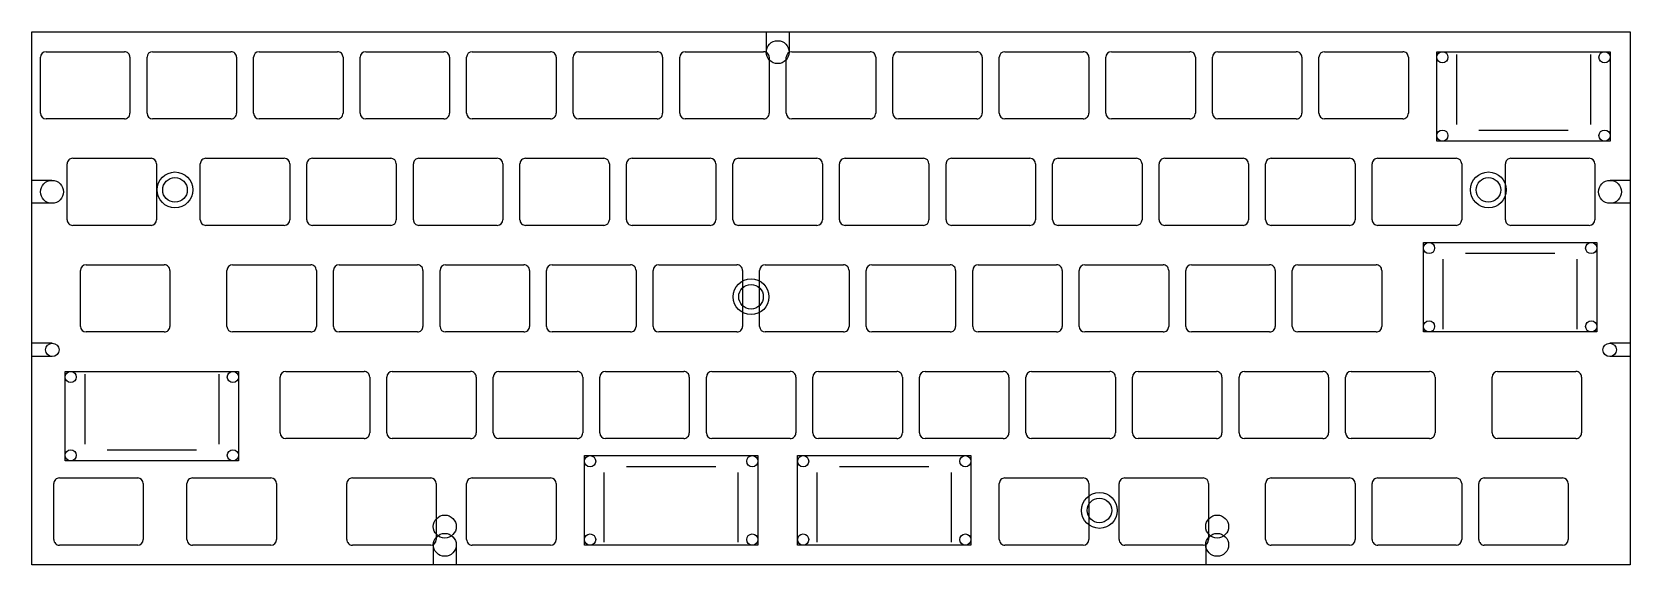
# Model space of a CAD drawing. Extents: x -10 to 276, y -86 to 10.
import ezdxf

# ---------------------------------------------------------------- set-up
doc = ezdxf.new("R2010")
doc.units = 0
doc.layers.add('BLACK', color=7, linetype='CONTINUOUS')

msp = doc.modelspace()

# ---------------------------------------------------------------- linework, layer by layer
at = {"layer": 'BLACK', "linetype": 'CONTINUOUS'}
for p, q in [((-9.525, 9.525), (276.225, 9.525)), ((-9.525, -85.725), (-9.525, 9.525)), ((121.774896, 9.491262), (121.774896, 5.919528)), ((125.874896, 9.491262), (125.874896, 5.919528)), ((276.225, 9.525), (276.225, -85.725)), ((-7, 6), (7, 6)), ((12.05, 6), (26.05, 6)), ((31.1, 6), (45.1, 6)), ((50.15, 6), (64.15, 6)), ((69.2, 6), (83.2, 6)), ((88.25, 6), (102.25, 6)), ((107.3, 6), (121.3, 6)), ((126.35, 6), (140.35, 6)), ((145.4, 6), (159.4, 6)), ((164.45, 6), (178.45, 6)), ((183.5, 6), (197.5, 6)), ((202.55, 6), (216.55, 6)), ((221.6, 6), (235.6, 6)), ((241.675, 6), (272.675, 6)), ((241.675, -10), (241.675, 6)), ((272.675, 6), (272.675, -10)), ((-8, -5), (-8, 5)), ((8, 5), (8, -5)), ((11.05, -5), (11.05, 5)), ((27.05, 5), (27.05, -5)), ((30.1, -5), (30.1, 5)), ((46.1, 5), (46.1, -5)), ((49.15, -5), (49.15, 5)), ((65.15, 5), (65.15, -5)), ((68.2, -5), (68.2, 5)), ((84.2, 5), (84.2, -5)), ((87.25, -5), (87.25, 5)), ((103.25, 5), (103.25, -5)), ((106.3, -5), (106.3, 5)), ((122.3, 5), (122.3, -5)), ((125.35, -5), (125.35, 5)), ((141.35, 5), (141.35, -5)), ((144.4, -5), (144.4, 5)), ((160.4, 5), (160.4, -5)), ((163.45, -5), (163.45, 5)), ((179.45, 5), (179.45, -5)), ((182.5, -5), (182.5, 5)), ((198.5, 5), (198.5, -5)), ((201.55, -5), (201.55, 5)), ((217.55, 5), (217.55, -5)), ((220.6, -5), (220.6, 5)), ((236.6, 5), (236.6, -5)), ((245.175, 5.499999), (245.175, -7.000001)), ((269.175, 5.5), (269.175, -7)), ((7, -6), (-7, -6)), ((26.05, -6), (12.05, -6)), ((45.1, -6), (31.1, -6)), ((64.15, -6), (50.15, -6)), ((83.2, -6), (69.2, -6)), ((102.25, -6), (88.25, -6)), ((121.3, -6), (107.3, -6)), ((140.35, -6), (126.35, -6)), ((159.4, -6), (145.4, -6)), ((178.45, -6), (164.45, -6)), ((197.5, -6), (183.5, -6)), ((216.55, -6), (202.55, -6)), ((235.6, -6), (221.6, -6)), ((249.175, -8), (265.175, -8)), ((272.675, -10), (241.675, -10)), ((-3.2375, -24.05), (-3.2375, -14.05)), ((-2.2375, -13.05), (11.7625, -13.05)), ((12.7625, -14.05), (12.7625, -24.05)), ((20.575, -24.05), (20.575, -14.05)), ((21.575, -13.05), (35.575, -13.05)), ((36.575, -14.05), (36.575, -24.05)), ((39.625, -24.05), (39.625, -14.05)), ((40.625, -13.05), (54.625, -13.05)), ((55.625, -14.05), (55.625, -24.05)), ((58.675, -24.05), (58.675, -14.05)), ((59.675, -13.05), (73.675, -13.05)), ((74.675, -14.05), (74.675, -24.05)), ((77.725, -24.05), (77.725, -14.05)), ((78.725, -13.05), (92.725, -13.05)), ((93.725, -14.05), (93.725, -24.05)), ((96.775, -24.05), (96.775, -14.05)), ((97.775, -13.05), (111.775, -13.05)), ((112.775, -14.05), (112.775, -24.05)), ((115.825, -24.05), (115.825, -14.05)), ((116.825, -13.05), (130.825, -13.05)), ((131.825, -14.05), (131.825, -24.05)), ((134.875, -24.05), (134.875, -14.05)), ((135.875, -13.05), (149.875, -13.05)), ((150.875, -14.05), (150.875, -24.05)), ((153.925, -24.05), (153.925, -14.05)), ((154.925, -13.05), (168.925, -13.05)), ((169.925, -14.05), (169.925, -24.05)), ((172.975, -24.05), (172.975, -14.05)), ((173.975, -13.05), (187.975, -13.05)), ((188.975, -14.05), (188.975, -24.05)), ((192.025, -24.05), (192.025, -14.05)), ((193.025, -13.05), (207.025, -13.05)), ((208.025, -14.05), (208.025, -24.05)), ((211.075, -24.05), (211.075, -14.05)), ((212.075, -13.05), (226.075, -13.05)), ((227.075, -14.05), (227.075, -24.05)), ((230.125, -24.05), (230.125, -14.05)), ((231.125, -13.05), (245.125, -13.05)), ((246.125, -14.05), (246.125, -24.05)), ((253.9375, -24.05), (253.9375, -14.05)), ((254.9375, -13.05), (268.9375, -13.05)), ((269.9375, -14.05), (269.9375, -24.05)), ((-5.95312, -17.000016), (-9.524544, -17.000016)), ((276.224768, -17.000016), (272.652896, -17.000016)), ((-5.95312, -21.100016), (-9.524544, -21.100016)), ((276.224768, -21.100016), (272.652896, -21.100016)), ((11.7625, -25.05), (-2.2375, -25.05)), ((35.575, -25.05), (21.575, -25.05)), ((54.625, -25.05), (40.625, -25.05)), ((73.675, -25.05), (59.675, -25.05)), ((92.725, -25.05), (78.725, -25.05)), ((111.775, -25.05), (97.775, -25.05)), ((130.825, -25.05), (116.825, -25.05)), ((149.875, -25.05), (135.875, -25.05)), ((168.925, -25.05), (154.925, -25.05)), ((187.975, -25.05), (173.975, -25.05)), ((207.025, -25.05), (193.025, -25.05)), ((226.075, -25.05), (212.075, -25.05)), ((245.125, -25.05), (231.125, -25.05)), ((268.9375, -25.05), (254.9375, -25.05)), ((239.29375, -44.1), (239.29375, -28.1)), ((239.29375, -28.1), (270.29375, -28.1)), ((270.29375, -28.1), (270.29375, -44.1)), ((242.79375, -43.6), (242.79375, -31.1)), ((262.79375, -30.1), (246.79375, -30.1)), ((266.79375, -43.599999), (266.79375, -31.099999)), ((-0.85625, -43.100032), (-0.85625, -33.100032)), ((0.14375, -32.100032), (14.14375, -32.100032)), ((15.14375, -33.100032), (15.14375, -43.100032)), ((25.3375, -43.100032), (25.3375, -33.100032)), ((26.3375, -32.100032), (40.3375, -32.100032)), ((41.3375, -33.100032), (41.3375, -43.100032)), ((44.3875, -43.1), (44.3875, -33.1)), ((45.3875, -32.1), (59.3875, -32.1)), ((60.3875, -33.1), (60.3875, -43.1)), ((63.4375, -43.1), (63.4375, -33.1)), ((64.4375, -32.1), (78.4375, -32.1)), ((79.4375, -33.1), (79.4375, -43.1)), ((82.4875, -43.1), (82.4875, -33.1)), ((83.4875, -32.1), (97.4875, -32.1)), ((98.4875, -33.1), (98.4875, -43.1)), ((101.5375, -43.1), (101.5375, -33.1)), ((102.5375, -32.1), (116.5375, -32.1)), ((117.5375, -33.1), (117.5375, -43.1)), ((120.5875, -43.1), (120.5875, -33.1)), ((121.5875, -32.1), (135.5875, -32.1)), ((136.5875, -33.1), (136.5875, -43.1)), ((139.6375, -43.1), (139.6375, -33.1)), ((140.6375, -32.1), (154.6375, -32.1)), ((155.6375, -33.1), (155.6375, -43.1)), ((158.6875, -43.1), (158.6875, -33.1)), ((159.6875, -32.1), (173.6875, -32.1)), ((174.6875, -33.1), (174.6875, -43.1)), ((177.7375, -43.1), (177.7375, -33.1)), ((178.7375, -32.1), (192.7375, -32.1)), ((193.7375, -33.1), (193.7375, -43.1)), ((196.7875, -43.1), (196.7875, -33.1)), ((197.7875, -32.1), (211.7875, -32.1)), ((212.7875, -33.1), (212.7875, -43.1)), ((215.8375, -43.1), (215.8375, -33.1)), ((216.8375, -32.1), (230.8375, -32.1)), ((231.8375, -33.1), (231.8375, -43.1)), ((14.14375, -44.100032), (0.14375, -44.100032)), ((40.3375, -44.100032), (26.3375, -44.100032)), ((59.3875, -44.1), (45.3875, -44.1)), ((78.4375, -44.1), (64.4375, -44.1)), ((97.4875, -44.1), (83.4875, -44.1)), ((116.5375, -44.1), (102.5375, -44.1)), ((135.5875, -44.1), (121.5875, -44.1)), ((154.6375, -44.1), (140.6375, -44.1)), ((173.6875, -44.1), (159.6875, -44.1)), ((192.7375, -44.1), (178.7375, -44.1)), ((211.7875, -44.1), (197.7875, -44.1)), ((230.8375, -44.1), (216.8375, -44.1)), ((270.29375, -44.1), (239.29375, -44.1)), ((-5.8886, -46.10245), (-9.524992, -46.10245)), ((-5.8886, -48.50245), (-9.524992, -48.50245)), ((276.230092, -46.10245), (272.5937, -46.10245)), ((276.230092, -48.50245), (272.5937, -48.50245)), ((-3.59375, -51.15), (27.40625, -51.15)), ((-3.59375, -67.15), (-3.59375, -51.15)), ((27.40625, -51.15), (27.40625, -67.15)), ((35.8625, -51.150048), (49.8625, -51.150048)), ((54.9125, -51.150048), (68.9125, -51.150048)), ((73.9625, -51.15), (87.9625, -51.15)), ((93.0125, -51.150048), (107.0125, -51.150048)), ((112.0625, -51.15), (126.0625, -51.15)), ((131.1125, -51.15), (145.1125, -51.15)), ((150.1625, -51.150048), (164.1625, -51.150048)), ((169.2125, -51.15), (183.2125, -51.15)), ((188.2625, -51.15), (202.2625, -51.15)), ((207.3125, -51.15), (221.3125, -51.15)), ((226.362696, -51.150048), (240.362696, -51.150048)), ((252.55625, -51.15), (266.55625, -51.15)), ((-0.09375, -51.650001), (-0.09375, -64.150001)), ((23.90625, -51.65), (23.90625, -64.15)), ((34.8625, -62.150048), (34.8625, -52.150048)), ((50.8625, -52.150048), (50.8625, -62.150048)), ((53.9125, -62.150048), (53.9125, -52.150048)), ((69.9125, -52.150048), (69.9125, -62.150048)), ((72.9625, -62.15), (72.9625, -52.15)), ((88.9625, -52.15), (88.9625, -62.15)), ((92.0125, -62.150048), (92.0125, -52.150048)), ((108.0125, -52.150048), (108.0125, -62.150048)), ((111.0625, -62.15), (111.0625, -52.15)), ((127.0625, -52.15), (127.0625, -62.15)), ((130.1125, -62.15), (130.1125, -52.15)), ((146.1125, -52.15), (146.1125, -62.15)), ((149.1625, -62.150048), (149.1625, -52.150048)), ((165.1625, -52.150048), (165.1625, -62.150048)), ((168.2125, -62.15), (168.2125, -52.15)), ((184.2125, -52.15), (184.2125, -62.15)), ((187.2625, -62.15), (187.2625, -52.15)), ((203.2625, -52.15), (203.2625, -62.15)), ((206.3125, -62.15), (206.3125, -52.15)), ((222.3125, -52.15), (222.3125, -62.15)), ((225.362696, -62.150048), (225.362696, -52.150048)), ((241.362696, -52.150048), (241.362696, -62.150048)), ((251.55625, -62.15), (251.55625, -52.15)), ((267.55625, -52.15), (267.55625, -62.15)), ((3.90625, -65.15), (19.90625, -65.15)), ((49.8625, -63.150048), (35.8625, -63.150048)), ((68.9125, -63.150048), (54.9125, -63.150048)), ((87.9625, -63.15), (73.9625, -63.15)), ((107.0125, -63.150048), (93.0125, -63.150048)), ((126.0625, -63.15), (112.0625, -63.15)), ((145.1125, -63.15), (131.1125, -63.15)), ((164.1625, -63.150048), (150.1625, -63.150048)), ((183.2125, -63.15), (169.2125, -63.15)), ((202.2625, -63.15), (188.2625, -63.15)), ((221.3125, -63.15), (207.3125, -63.15)), ((240.362696, -63.150048), (226.362696, -63.150048)), ((266.55625, -63.15), (252.55625, -63.15)), ((27.40625, -67.15), (-3.59375, -67.15)), ((89.275, -82.2), (89.275, -66.2)), ((89.275, -66.2), (120.275, -66.2)), ((112.775, -68.2), (96.775, -68.2)), ((120.275, -66.2), (120.275, -82.2)), ((127.375, -82.2), (127.375, -66.2)), ((127.375, -66.2), (158.375, -66.2)), ((150.875, -68.2), (134.875, -68.2)), ((158.375, -66.2), (158.375, -82.2)), ((-5.61875, -81.2), (-5.61875, -71.2)), ((-4.61875, -70.2), (9.38125, -70.2)), ((10.38125, -71.2), (10.38125, -81.2)), ((18.19375, -81.2), (18.19375, -71.2)), ((19.19375, -70.2), (33.19375, -70.2)), ((34.19375, -71.2), (34.19375, -81.2)), ((46.76875, -81.2), (46.76875, -71.2)), ((47.76875, -70.2), (61.76875, -70.2)), ((62.76875, -71.2), (62.76875, -81.2)), ((68.2, -81.2), (68.2, -71.2)), ((69.2, -70.2), (83.2, -70.2)), ((84.2, -71.2), (84.2, -81.2)), ((92.775, -81.7), (92.775, -69.2)), ((116.775, -81.699999), (116.775, -69.199999)), ((130.875, -81.7), (130.875, -69.2)), ((154.875, -81.699999), (154.875, -69.199999)), ((163.45, -81.2), (163.45, -71.2)), ((164.45, -70.2), (178.45, -70.2)), ((179.45, -71.2), (179.45, -81.2)), ((184.88125, -81.2), (184.88125, -71.2)), ((185.88125, -70.2), (199.88125, -70.2)), ((200.88125, -71.2), (200.88125, -81.2)), ((211.075184, -81.200064), (211.075184, -71.200064)), ((212.075184, -70.200064), (226.075184, -70.200064)), ((227.075184, -71.200064), (227.075184, -81.200064)), ((230.1252, -81.200064), (230.1252, -71.200064)), ((231.1252, -70.200064), (245.1252, -70.200064)), ((246.1252, -71.200064), (246.1252, -81.200064)), ((249.175216, -81.2), (249.175216, -71.2)), ((250.175216, -70.2), (264.175216, -70.2)), ((265.175216, -71.2), (265.175216, -81.2)), ((9.38125, -82.2), (-4.61875, -82.2)), ((33.19375, -82.2), (19.19375, -82.2)), ((61.76875, -82.2), (47.76875, -82.2)), ((62.243696, -82.153194), (62.243696, -85.758381)), ((66.343696, -82.153194), (66.343696, -85.724928)), ((83.2, -82.2), (69.2, -82.2)), ((120.275, -82.2), (89.275, -82.2)), ((158.375, -82.2), (127.375, -82.2)), ((178.45, -82.2), (164.45, -82.2)), ((199.88125, -82.2), (185.88125, -82.2)), ((200.35642, -82.153194), (200.35642, -85.724928)), ((226.075184, -82.200064), (212.075184, -82.200064)), ((245.1252, -82.200064), (231.1252, -82.200064)), ((264.175216, -82.2), (250.175216, -82.2)), ((276.225, -85.725), (-9.525, -85.725))]:
    msp.add_line(p, q, dxfattribs=at)
at = {"layer": 'BLACK'}
for centre, radius in [((123.824896, 5.919528), 2.05), ((242.675, 5), 1), ((271.675, 5), 1), ((242.675, -9), 1), ((271.675, -9), 1), ((-5.95312, -19.050016), 2.05), ((16.0518, -18.70205), 3.2), ((16.0518, -18.70205), 2.2), ((250.9024, -18.70205), 3.2), ((250.9024, -18.70205), 2.2), ((272.652896, -19.050016), 2.05), ((240.29375, -29.1), 1), ((269.29375, -29.1), 1), ((119.0525, -37.80125), 3.2), ((119.0525, -37.80125), 2.2), ((240.29375, -43.1), 1), ((269.29375, -43.1), 1), ((-5.8886, -47.30245), 1.2), ((272.5937, -47.30245), 1.2), ((-2.59375, -52.15), 1), ((26.40625, -52.15), 1), ((-2.59375, -66.15), 1), ((26.40625, -66.15), 1), ((90.275, -67.2), 1), ((119.275, -67.2), 1), ((128.375, -67.2), 1), ((157.375, -67.2), 1), ((181.3519, -76.00195), 3.2), ((181.3519, -76.00195), 2.2), ((64.293696, -78.87884), 2.05), ((202.40608, -78.87884), 2.05), ((64.293696, -82.153194), 2.05), ((90.275, -81.2), 1), ((119.275, -81.2), 1), ((128.375, -81.2), 1), ((157.375, -81.2), 1), ((202.40642, -82.153194), 2.05)]:
    msp.add_circle(centre, radius, dxfattribs=at)
for centre, radius, start, end in [((-7, 5), 1, 90, 180), ((7.000001, 5.000001), 0.999999, -0.0000573, 90.0000573), ((12.05, 5), 1, 90, 180), ((26.050001, 5.000001), 0.999999, -0.0000573, 90.0000573), ((31.1, 5), 1, 90, 180), ((45.100001, 5.000001), 0.999999, -0.0000573, 90.0000573), ((50.15, 5), 1, 90, 180), ((64.150001, 5.000001), 0.999999, -0.0000573, 90.0000573), ((69.2, 5), 1, 90, 180), ((83.200001, 5.000001), 0.999999, -0.0000573, 90.0000573), ((88.25, 5), 1, 90, 180), ((102.250001, 5.000001), 0.999999, -0.0000573, 90.0000573), ((107.3, 5), 1, 90, 180), ((121.300001, 5.000001), 0.999999, -0.0000573, 90.0000573), ((126.35, 5), 1, 90, 180), ((140.350001, 5.000001), 0.999999, -0.0000573, 90.0000573), ((145.4, 5), 1, 90, 180), ((159.400001, 5.000001), 0.999999, -0.0000573, 90.0000573), ((164.45, 5), 1, 90, 180), ((178.450001, 5.000001), 0.999999, -0.0000573, 90.0000573), ((183.5, 5), 1, 90, 180), ((197.500001, 5.000001), 0.999999, -0.0000573, 90.0000573), ((202.55, 5), 1, 90, 180), ((216.550001, 5.000001), 0.999999, -0.0000573, 90.0000573), ((221.6, 5), 1, 90, 180), ((235.600001, 5.000001), 0.999999, -0.0000573, 90.0000573), ((-7, -5), 1, -180, -90), ((7.000001, -5.000001), 0.999999, -90.0000573, 0.0000573), ((12.05, -5), 1, -180, -90), ((26.050001, -5.000001), 0.999999, -90.0000573, 0.0000573), ((31.1, -5), 1, -180, -90), ((45.100001, -5.000001), 0.999999, -90.0000573, 0.0000573), ((50.15, -5), 1, -180, -90), ((64.150001, -5.000001), 0.999999, -90.0000573, 0.0000573), ((69.2, -5), 1, -180, -90), ((83.200001, -5.000001), 0.999999, -90.0000573, 0.0000573), ((88.25, -5), 1, -180, -90), ((102.250001, -5.000001), 0.999999, -90.0000573, 0.0000573), ((107.3, -5), 1, -180, -90), ((121.300001, -5.000001), 0.999999, -90.0000573, 0.0000573), ((126.35, -5), 1, -180, -90), ((140.350001, -5.000001), 0.999999, -90.0000573, 0.0000573), ((145.4, -5), 1, -180, -90), ((159.400001, -5.000001), 0.999999, -90.0000573, 0.0000573), ((164.45, -5), 1, -180, -90), ((178.450001, -5.000001), 0.999999, -90.0000573, 0.0000573), ((183.5, -5), 1, -180, -90), ((197.500001, -5.000001), 0.999999, -90.0000573, 0.0000573), ((202.55, -5), 1, -180, -90), ((216.550001, -5.000001), 0.999999, -90.0000573, 0.0000573), ((221.6, -5), 1, -180, -90), ((235.600001, -5.000001), 0.999999, -90.0000573, 0.0000573), ((-2.237501, -14.049999), 0.999999, -270.0000573, -179.9999427), ((11.7625, -14.05), 1, 0, 90), ((21.574999, -14.049999), 0.999999, -270.0000573, -179.9999427), ((35.575, -14.05), 1, 0, 90), ((40.624999, -14.049999), 0.999999, -270.0000573, -179.9999427), ((54.625, -14.05), 1, 0, 90), ((59.674999, -14.049999), 0.999999, -270.0000573, -179.9999427), ((73.675, -14.05), 1, 0, 90), ((78.724999, -14.049999), 0.999999, -270.0000573, -179.9999427), ((92.725, -14.05), 1, 0, 90), ((97.774999, -14.049999), 0.999999, -270.0000573, -179.9999427), ((111.775, -14.05), 1, 0, 90), ((116.824999, -14.049999), 0.999999, -270.0000573, -179.9999427), ((130.825, -14.05), 1, 0, 90), ((135.874999, -14.049999), 0.999999, -270.0000573, -179.9999427), ((149.875, -14.05), 1, 0, 90), ((154.924999, -14.049999), 0.999999, -270.0000573, -179.9999427), ((168.925, -14.05), 1, 0, 90), ((173.974999, -14.049999), 0.999999, -270.0000573, -179.9999427), ((187.975, -14.05), 1, 0, 90), ((193.024999, -14.049999), 0.999999, -270.0000573, -179.9999427), ((207.025, -14.05), 1, 0, 90), ((212.074999, -14.049999), 0.999999, -270.0000573, -179.9999427), ((226.075, -14.05), 1, 0, 90), ((231.124999, -14.049999), 0.999999, -270.0000573, -179.9999427), ((245.125, -14.05), 1, 0, 90), ((254.937499, -14.049999), 0.999999, -270.0000573, -179.9999427), ((268.9375, -14.05), 1, 0, 90), ((-2.237501, -24.050001), 0.999999, -180.0000573, -89.9999427), ((11.7625, -24.05), 1, -90, 0), ((21.574999, -24.050001), 0.999999, -180.0000573, -89.9999427), ((35.575, -24.05), 1, -90, 0), ((40.624999, -24.050001), 0.999999, -180.0000573, -89.9999427), ((54.625, -24.05), 1, -90, 0), ((59.674999, -24.050001), 0.999999, -180.0000573, -89.9999427), ((73.675, -24.05), 1, -90, 0), ((78.724999, -24.050001), 0.999999, -180.0000573, -89.9999427), ((92.725, -24.05), 1, -90, 0), ((97.774999, -24.050001), 0.999999, -180.0000573, -89.9999427), ((111.775, -24.05), 1, -90, 0), ((116.824999, -24.050001), 0.999999, -180.0000573, -89.9999427), ((130.825, -24.05), 1, -90, 0), ((135.874999, -24.050001), 0.999999, -180.0000573, -89.9999427), ((149.875, -24.05), 1, -90, 0), ((154.924999, -24.050001), 0.999999, -180.0000573, -89.9999427), ((168.925, -24.05), 1, -90, 0), ((173.974999, -24.050001), 0.999999, -180.0000573, -89.9999427), ((187.975, -24.05), 1, -90, 0), ((193.024999, -24.050001), 0.999999, -180.0000573, -89.9999427), ((207.025, -24.05), 1, -90, 0), ((212.074999, -24.050001), 0.999999, -180.0000573, -89.9999427), ((226.075, -24.05), 1, -90, 0), ((231.124999, -24.050001), 0.999999, -180.0000573, -89.9999427), ((245.125, -24.05), 1, -90, 0), ((254.937499, -24.050001), 0.999999, -180.0000573, -89.9999427), ((268.9375, -24.05), 1, -90, 0), ((0.14375, -33.100032), 1, 90, 180), ((14.143751, -33.100031), 0.999999, -0.0000573, 90.0000573), ((26.3375, -33.100032), 1, 90, 180), ((40.337501, -33.100031), 0.999999, -0.0000573, 90.0000573), ((45.3875, -33.1), 1, 90, 180), ((59.387501, -33.099999), 0.999999, -0.0000573, 90.0000573), ((64.4375, -33.1), 1, 90, 180), ((78.437501, -33.099999), 0.999999, -0.0000573, 90.0000573), ((83.4875, -33.1), 1, 90, 180), ((97.487501, -33.099999), 0.999999, -0.0000573, 90.0000573), ((102.5375, -33.1), 1, 90, 180), ((116.537501, -33.099999), 0.999999, -0.0000573, 90.0000573), ((121.5875, -33.1), 1, 90, 180), ((135.587501, -33.099999), 0.999999, -0.0000573, 90.0000573), ((140.6375, -33.1), 1, 90, 180), ((154.637501, -33.099999), 0.999999, -0.0000573, 90.0000573), ((159.6875, -33.1), 1, 90, 180), ((173.687501, -33.099999), 0.999999, -0.0000573, 90.0000573), ((178.7375, -33.1), 1, 90, 180), ((192.737501, -33.099999), 0.999999, -0.0000573, 90.0000573), ((197.7875, -33.1), 1, 90, 180), ((211.787501, -33.099999), 0.999999, -0.0000573, 90.0000573), ((216.8375, -33.1), 1, 90, 180), ((230.837501, -33.099999), 0.999999, -0.0000573, 90.0000573), ((0.14375, -43.100032), 1, -180, -90), ((14.143751, -43.100033), 0.999999, -90.0000573, 0.0000573), ((26.3375, -43.100032), 1, -180, -90), ((40.337501, -43.100033), 0.999999, -90.0000573, 0.0000573), ((45.3875, -43.1), 1, -180, -90), ((59.387501, -43.100001), 0.999999, -90.0000573, 0.0000573), ((64.4375, -43.1), 1, -180, -90), ((78.437501, -43.100001), 0.999999, -90.0000573, 0.0000573), ((83.4875, -43.1), 1, -180, -90), ((97.487501, -43.100001), 0.999999, -90.0000573, 0.0000573), ((102.5375, -43.1), 1, -180, -90), ((116.537501, -43.100001), 0.999999, -90.0000573, 0.0000573), ((121.5875, -43.1), 1, -180, -90), ((135.587501, -43.100001), 0.999999, -90.0000573, 0.0000573), ((140.6375, -43.1), 1, -180, -90), ((154.637501, -43.100001), 0.999999, -90.0000573, 0.0000573), ((159.6875, -43.1), 1, -180, -90), ((173.687501, -43.100001), 0.999999, -90.0000573, 0.0000573), ((178.7375, -43.1), 1, -180, -90), ((192.737501, -43.100001), 0.999999, -90.0000573, 0.0000573), ((197.7875, -43.1), 1, -180, -90), ((211.787501, -43.100001), 0.999999, -90.0000573, 0.0000573), ((216.8375, -43.1), 1, -180, -90), ((230.837501, -43.100001), 0.999999, -90.0000573, 0.0000573), ((35.8625, -52.150048), 1, 90, 180), ((49.862501, -52.150047), 0.999999, -0.0000573, 90.0000573), ((54.9125, -52.150048), 1, 90, 180), ((68.912501, -52.150047), 0.999999, -0.0000573, 90.0000573), ((73.9625, -52.15), 1, 90, 180), ((87.962501, -52.149999), 0.999999, -0.0000573, 90.0000573), ((93.0125, -52.150048), 1, 90, 180), ((107.012501, -52.150047), 0.999999, -0.0000573, 90.0000573), ((112.0625, -52.15), 1, 90, 180), ((126.062501, -52.149999), 0.999999, -0.0000573, 90.0000573), ((131.1125, -52.15), 1, 90, 180), ((145.112501, -52.149999), 0.999999, -0.0000573, 90.0000573), ((150.1625, -52.150048), 1, 90, 180), ((164.162501, -52.150047), 0.999999, -0.0000573, 90.0000573), ((169.2125, -52.15), 1, 90, 180), ((183.212501, -52.149999), 0.999999, -0.0000573, 90.0000573), ((188.2625, -52.15), 1, 90, 180), ((202.262501, -52.149999), 0.999999, -0.0000573, 90.0000573), ((207.3125, -52.15), 1, 90, 180), ((221.312501, -52.149999), 0.999999, -0.0000573, 90.0000573), ((226.362696, -52.150048), 1, 90, 180), ((240.362697, -52.150047), 0.999999, -0.0000573, 90.0000573), ((252.55625, -52.15), 1, 90, 180), ((266.556251, -52.149999), 0.999999, -0.0000573, 90.0000573), ((35.8625, -62.150048), 1, -180, -90), ((49.862501, -62.150049), 0.999999, -90.0000573, 0.0000573), ((54.9125, -62.150048), 1, -180, -90), ((68.912501, -62.150049), 0.999999, -90.0000573, 0.0000573), ((73.9625, -62.15), 1, -180, -90), ((87.962501, -62.150001), 0.999999, -90.0000573, 0.0000573), ((93.0125, -62.150048), 1, -180, -90), ((107.012501, -62.150049), 0.999999, -90.0000573, 0.0000573), ((112.0625, -62.15), 1, -180, -90), ((126.062501, -62.150001), 0.999999, -90.0000573, 0.0000573), ((131.1125, -62.15), 1, -180, -90), ((145.112501, -62.150001), 0.999999, -90.0000573, 0.0000573), ((150.1625, -62.150048), 1, -180, -90), ((164.162501, -62.150049), 0.999999, -90.0000573, 0.0000573), ((169.2125, -62.15), 1, -180, -90), ((183.212501, -62.150001), 0.999999, -90.0000573, 0.0000573), ((188.2625, -62.15), 1, -180, -90), ((202.262501, -62.150001), 0.999999, -90.0000573, 0.0000573), ((207.3125, -62.15), 1, -180, -90), ((221.312501, -62.150001), 0.999999, -90.0000573, 0.0000573), ((226.362696, -62.150048), 1, -180, -90), ((240.362697, -62.150049), 0.999999, -90.0000573, 0.0000573), ((252.55625, -62.15), 1, -180, -90), ((266.556251, -62.150001), 0.999999, -90.0000573, 0.0000573), ((-4.618751, -71.199999), 0.999999, -270.0000573, -179.9999427), ((9.38125, -71.2), 1, 0, 90), ((19.193749, -71.199999), 0.999999, -270.0000573, -179.9999427), ((33.19375, -71.2), 1, 0, 90), ((47.768749, -71.199999), 0.999999, -270.0000573, -179.9999427), ((61.76875, -71.2), 1, 0, 90), ((69.199999, -71.199999), 0.999999, -270.0000573, -179.9999427), ((83.2, -71.2), 1, 0, 90), ((164.449999, -71.199999), 0.999999, -270.0000573, -179.9999427), ((178.45, -71.2), 1, 0, 90), ((185.881249, -71.199999), 0.999999, -270.0000573, -179.9999427), ((199.88125, -71.2), 1, 0, 90), ((212.075183, -71.200063), 0.999999, -270.0000573, -179.9999427), ((226.075184, -71.200064), 1, 0, 90), ((231.125199, -71.200063), 0.999999, -270.0000573, -179.9999427), ((245.1252, -71.200064), 1, 0, 90), ((250.175215, -71.199999), 0.999999, -270.0000573, -179.9999427), ((264.175216, -71.2), 1, 0, 90), ((-4.618751, -81.200001), 0.999999, -180.0000573, -89.9999427), ((9.38125, -81.2), 1, -90, 0), ((19.193749, -81.200001), 0.999999, -180.0000573, -89.9999427), ((33.19375, -81.2), 1, -90, 0), ((47.768749, -81.200001), 0.999999, -180.0000573, -89.9999427), ((61.76875, -81.2), 1, -90, 0), ((69.199999, -81.200001), 0.999999, -180.0000573, -89.9999427), ((83.2, -81.2), 1, -90, 0), ((164.449999, -81.200001), 0.999999, -180.0000573, -89.9999427), ((178.45, -81.2), 1, -90, 0), ((185.881249, -81.200001), 0.999999, -180.0000573, -89.9999427), ((199.88125, -81.2), 1, -90, 0), ((212.075183, -81.200065), 0.999999, -180.0000573, -89.9999427), ((226.075184, -81.200064), 1, -90, 0), ((231.125199, -81.200065), 0.999999, -180.0000573, -89.9999427), ((245.1252, -81.200064), 1, -90, 0), ((250.175215, -81.200001), 0.999999, -180.0000573, -89.9999427), ((264.175216, -81.2), 1, -90, 0)]:
    msp.add_arc(centre, radius, start, end, dxfattribs=at)

doc.saveas('drawing.dxf')
